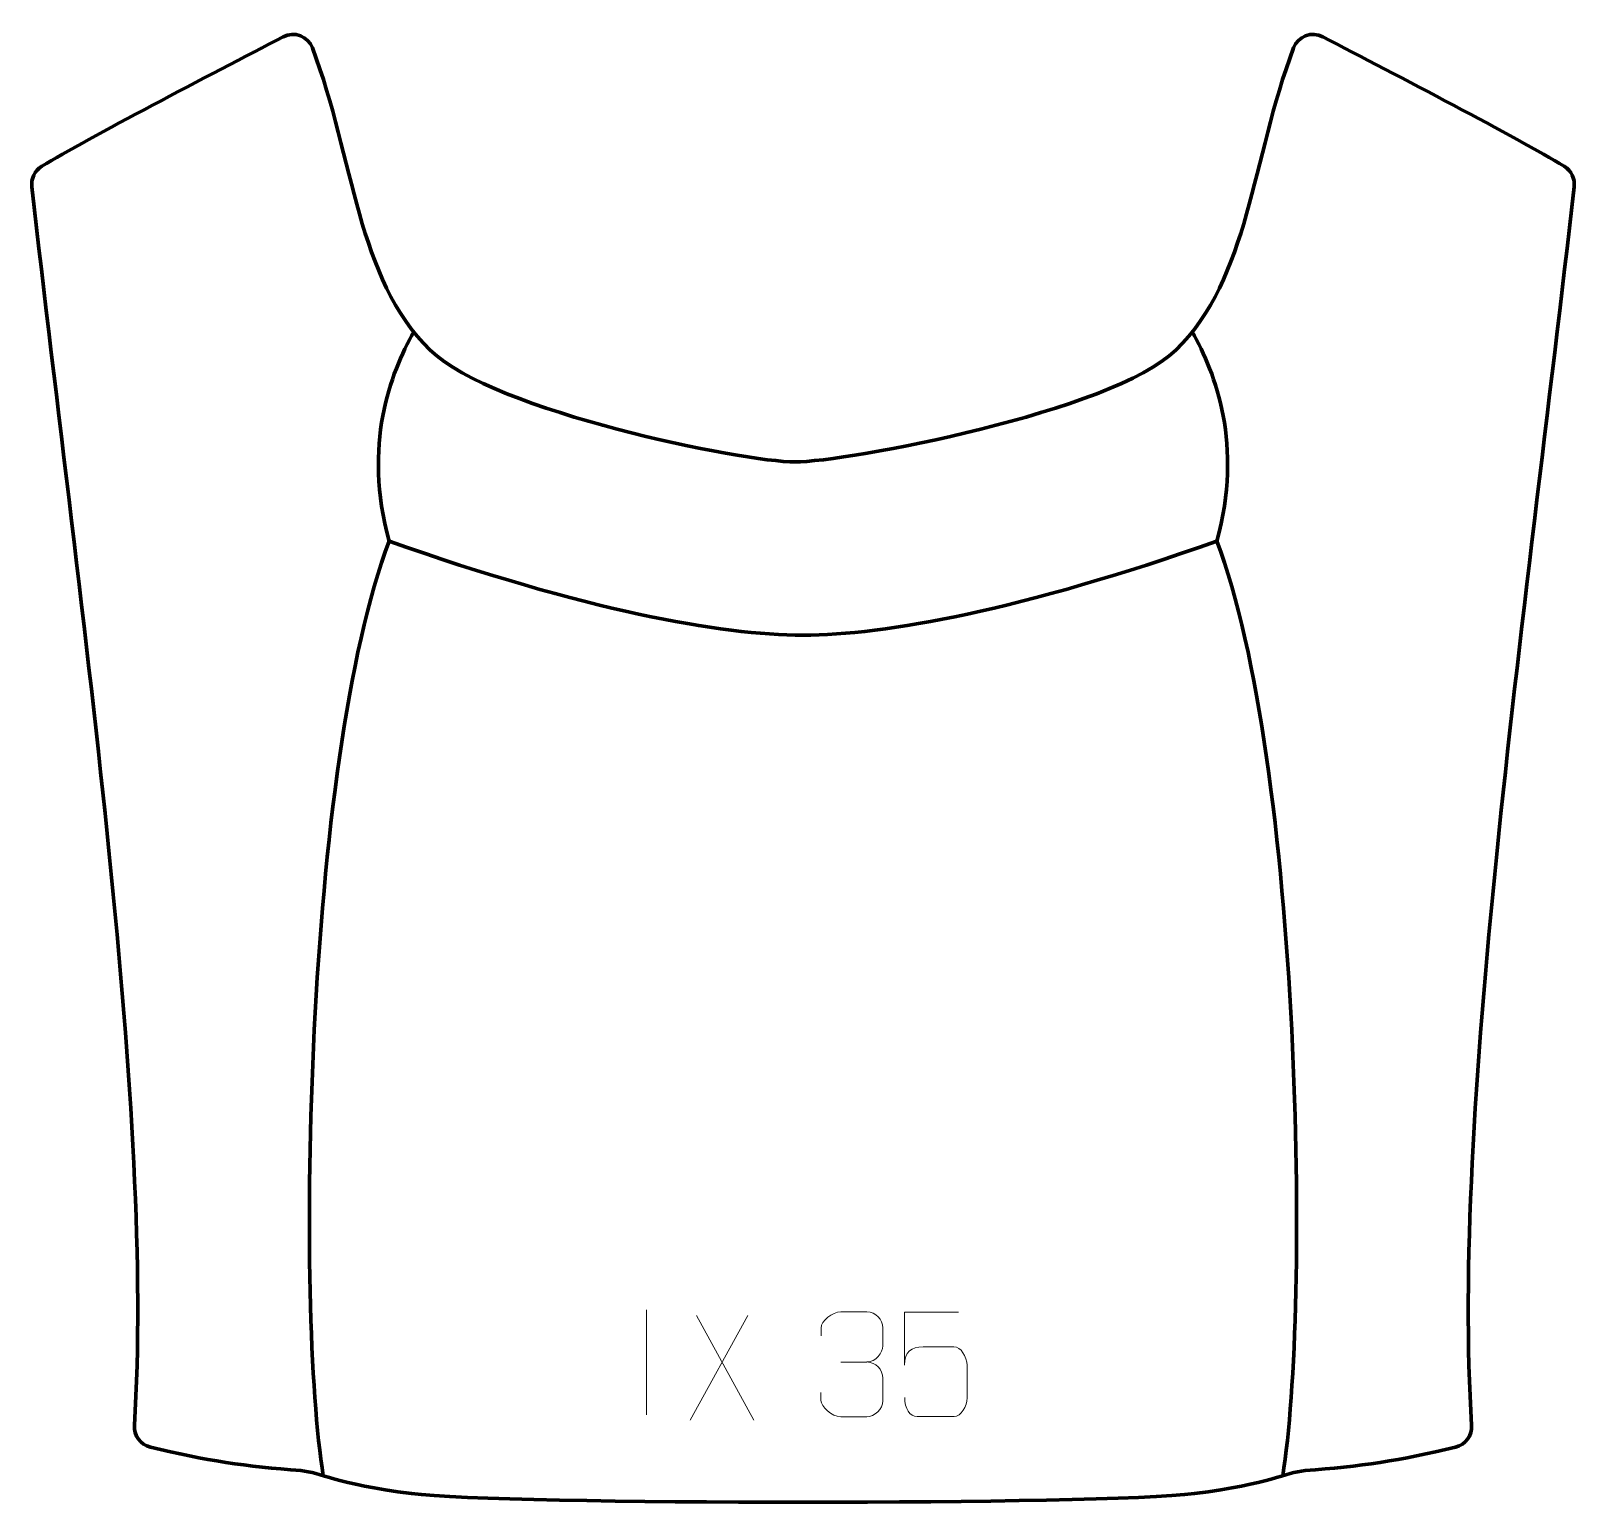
# Model space of a CAD drawing. Header units: millimetres. Extents: x -184 to 184, y -176 to 176.
import ezdxf

# ---------------------------------------------------------------- set-up
doc = ezdxf.new("R2010")
doc.units = ezdxf.units.MM
doc.header["$MEASUREMENT"] = 0
for name, color, linetype in [('layer 1', 7, 'Continuous'), ('layer 2', 7, 'Continuous'), ('layer 3', 7, 'Continuous')]:
    doc.layers.add(name, color=color, linetype=linetype)

msp = doc.modelspace()

# ---------------------------------------------------------------- linework, layer by layer
at = {"layer": 'layer 1', "color": 250, "lineweight": 9}
for points in [[(-37.2919, -129.1546), (-37.2919, -129.1546), (-37.2919, -154.1287), (-37.2919, -154.1287)], [(-13.1417, -130.4986), (-13.1417, -130.4986), (-26.8823, -155.3944), (-26.8823, -155.3944)], [(-25.4277, -130.4986), (-25.4277, -130.4986), (-11.6871, -155.4521), (-11.6871, -155.4521)], [(9.0172, -141.5741), (9.0172, -141.5741), (15.2136, -141.5741), (15.2136, -141.5741)]]:
    msp.add_open_spline(points, degree=3, dxfattribs=at)
for points, knots in [([(4.3075, -135.3289), (4.3075, -135.3289), (4.3075, -133.4717), (4.3075, -133.4717), (4.3075, -133.4717), (4.2932, -131.7298), (6.9577, -129.6117), (9.0168, -129.6344), (9.0168, -129.6344), (11.0809, -129.6344), (13.1449, -129.6344), (15.2086, -129.6344), (15.2086, -129.6344), (17.4031, -129.6256), (19.0014, -131.4724), (19.0458, -133.3845), (19.0458, -133.3845), (19.0454, -134.8196), (19.0454, -136.2547), (19.0458, -137.6902), (19.0458, -137.6902), (18.9972, -139.3437), (17.3946, -141.5737), (15.1963, -141.5637), (15.1963, -141.5637), (17.4, -141.5749), (19.008, -143.3781), (19.062, -145.4376), (19.062, -145.4376), (19.0616, -147.2223), (19.0616, -149.007), (19.062, -150.7921), (19.062, -150.7921), (19.0721, -152.8535), (17.0172, -154.6166), (15.1963, -154.6085), (15.1963, -154.6085), (13.131, -154.6082), (11.0658, -154.6082), (9.0002, -154.6085), (9.0002, -154.6085), (6.8316, -154.597), (4.3006, -152.1968), (4.282, -150.735), (4.282, -150.735), (4.282, -150.735), (4.282, -148.8264), (4.282, -148.8264)], [0, 0, 0, 0, 0.07692308, 0.07692308, 0.07692308, 0.07692308, 0.15384615, 0.15384615, 0.15384615, 0.15384615, 0.23076923, 0.23076923, 0.23076923, 0.23076923, 0.30769231, 0.30769231, 0.30769231, 0.30769231, 0.38461538, 0.38461538, 0.38461538, 0.38461538, 0.46153846, 0.46153846, 0.46153846, 0.46153846, 0.53846154, 0.53846154, 0.53846154, 0.53846154, 0.61538462, 0.61538462, 0.61538462, 0.61538462, 0.69230769, 0.69230769, 0.69230769, 0.69230769, 0.76923077, 0.76923077, 0.76923077, 0.76923077, 0.84615385, 0.84615385, 0.84615385, 0.84615385, 1, 1, 1, 1]), ([(37.0662, -129.6666), (37.0662, -129.6666), (24.2145, -129.6666), (24.2145, -129.6666), (24.2145, -129.6666), (24.2148, -133.8972), (24.2148, -138.1281), (24.2145, -142.3593), (24.2145, -142.3593), (24.2142, -139.0492), (25.8452, -137.9774), (28.6572, -137.9169), (28.6572, -137.9169), (31.0968, -137.9166), (33.5363, -137.9166), (35.9755, -137.9169), (35.9755, -137.9169), (37.6253, -137.9101), (39.1002, -140.2906), (39.1287, -142.3593), (39.1287, -142.3593), (39.1284, -144.9466), (39.1284, -147.5342), (39.1287, -150.1219), (39.1287, -150.1219), (39.1749, -152.0813), (37.6755, -154.5176), (36.0496, -154.5761), (36.0496, -154.5761), (34.0931, -154.5758), (29.1981, -154.5758), (27.2411, -154.5761), (27.2411, -154.5761), (25.3956, -154.5849), (24.2885, -152.6201), (24.2677, -150.069)], [0, 0, 0, 0, 0.1, 0.1, 0.1, 0.1, 0.2, 0.2, 0.2, 0.2, 0.3, 0.3, 0.3, 0.3, 0.4, 0.4, 0.4, 0.4, 0.5, 0.5, 0.5, 0.5, 0.6, 0.6, 0.6, 0.6, 0.7, 0.7, 0.7, 0.7, 0.8, 0.8, 0.8, 0.8, 1, 1, 1, 1])]:
    msp.add_open_spline(points, degree=3, knots=knots, dxfattribs=at)
at = {"layer": 'layer 2', "color": 230, "lineweight": 200}
msp.add_open_spline([(-93.3947, -172.939), (-111.8263, -170.6177), (-114.856, -167.8498), (-119.7942, -167.4692), (-119.7942, -167.4692), (-132.7376, -166.4718), (-142.4919, -165.0777), (-155.6632, -161.8558), (-155.6632, -161.8558), (-158.0205, -161.279), (-159.6365, -159.0861), (-159.4771, -156.6516), (-159.4771, -156.6516), (-154.6754, -83.314), (-172.1048, 34.7981), (-183.9355, 138.6627), (-183.9355, 138.6627), (-184.1581, 140.617), (-183.2289, 142.5196), (-181.5536, 143.5349), (-181.5536, 143.5349), (-170.4943, 150.238), (-141.412, 165.3514), (-123.9732, 174.4349), (-123.9732, 174.4349), (-121.3157, 175.819), (-118.0525, 174.561), (-116.9935, 171.7462), (-116.9935, 171.7462), (-106.9336, 145.0077), (-106.5495, 116.9492), (-88.8898, 99.6902), (-88.8898, 99.6902), (-73.8389, 84.9812), (-14.0339, 73.0403), (-1.905, 73.0403), (-1.905, 73.0403), (10.2239, 73.0403), (73.8392, 84.9812), (88.8898, 99.6902), (88.8898, 99.6902), (106.5495, 116.9492), (106.934, 145.0077), (116.9935, 171.7462), (116.9935, 171.7462), (118.0525, 174.561), (121.3157, 175.819), (123.9732, 174.4349), (123.9732, 174.4349), (141.4124, 165.3514), (170.4947, 150.238), (181.5536, 143.5349), (181.5536, 143.5349), (183.2289, 142.5196), (184.1581, 140.617), (183.9355, 138.6627), (183.9355, 138.6627), (172.1048, 34.7981), (154.6758, -83.314), (159.4771, -156.6516), (159.4771, -156.6516), (159.6365, -159.0861), (158.0208, -161.279), (155.6632, -161.8558), (155.6632, -161.8558), (142.4922, -165.0777), (132.7376, -166.4718), (119.7945, -167.4692), (119.7945, -167.4692), (114.8562, -167.8498), (111.8263, -170.6177), (93.3951, -172.939), (93.3951, -172.939), (71.5761, -175.6867), (-71.5761, -175.6867), (-93.3947, -172.939)], degree=3, knots=[0, 0, 0, 0, 0.05, 0.05, 0.05, 0.05, 0.1, 0.1, 0.1, 0.1, 0.15, 0.15, 0.15, 0.15, 0.2, 0.2, 0.2, 0.2, 0.25, 0.25, 0.25, 0.25, 0.3, 0.3, 0.3, 0.3, 0.35, 0.35, 0.35, 0.35, 0.4, 0.4, 0.4, 0.4, 0.45, 0.45, 0.45, 0.45, 0.5, 0.5, 0.5, 0.5, 0.55, 0.55, 0.55, 0.55, 0.6, 0.6, 0.6, 0.6, 0.65, 0.65, 0.65, 0.65, 0.7, 0.7, 0.7, 0.7, 0.75, 0.75, 0.75, 0.75, 0.8, 0.8, 0.8, 0.8, 0.85, 0.85, 0.85, 0.85, 0.9, 0.9, 0.9, 0.9, 1, 1, 1, 1], dxfattribs=at)
at = {"layer": 'layer 3', "color": 142, "lineweight": 200}
for points in [[(-114.4081, -168.6729), (-120.9553, -129.4998), (-118.8323, 1.3572), (-98.6918, 54.1242), (-98.6918, 54.1242), (-105.0521, 77.2207), (-98.3867, 94.0739), (-92.8431, 104.0777)], [(114.4084, -168.6729), (120.9556, -129.4998), (118.8322, 1.3572), (98.6918, 54.1242), (98.6918, 54.1242), (105.0523, 77.2207), (98.387, 94.0739), (92.8435, 104.0777)], [(-98.6919, 54.1242), (-52.1835, 37.7346), (-19.5959, 31.738), (0, 31.738), (0, 31.738), (19.5959, 31.738), (52.1837, 37.7346), (98.6918, 54.1242)]]:
    msp.add_open_spline(points, degree=3, knots=[0, 0, 0, 0, 0.33333333, 0.33333333, 0.33333333, 0.33333333, 1, 1, 1, 1], dxfattribs=at)

doc.saveas('drawing.dxf')
